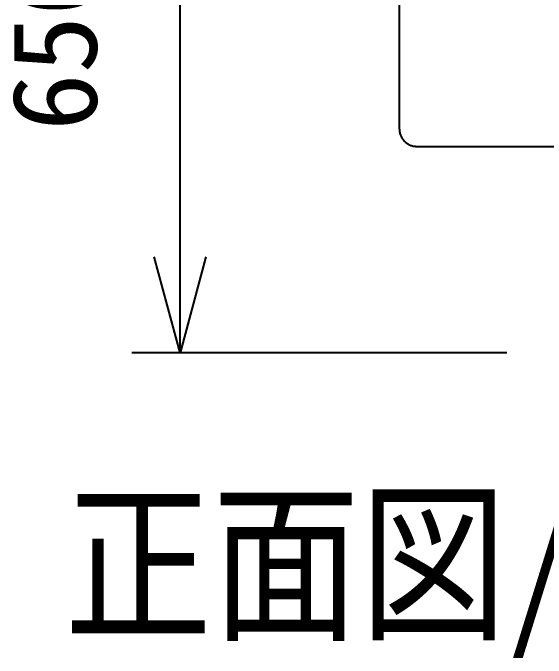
# Model space of a CAD drawing. Units: millimetres at full size. Extents: x -2744 to 2564, y -1956 to 1957.
# Drawn here: x 17 to 477, y -1949 to -1391 of the extents above; entities that cross this region are included whole.
import ezdxf
from ezdxf.enums import TextEntityAlignment as Align

# ---------------------------------------------------------------- set-up
doc = ezdxf.new("R2010")
doc.units = ezdxf.units.MM
doc.header["$LTSCALE"] = 7
doc.linetypes.add('USER2', pattern=[50.8, 31.75, -6.35, 6.35, -6.35])
doc.layers.add('0-0_0', color=7, linetype='Continuous')
doc.layers.add('0-1_LY_1', color=7, linetype='Continuous')
doc.styles.add('ＭＳ ゴシック', font='')
doc.styles.get('ＭＳ ゴシック').set_extended_font_data('MS Gothic')

# ---------------------------------------------------------------- blocks, each defined once
blk = doc.blocks.new('_OPEN30')
at = {"layer": '0-0_0'}
blk.add_line((0, 0), (-1, 0), dxfattribs=at)
blk.add_lwpolyline([(-1, 0.26795), (0, 0), (-1, -0.26795)], dxfattribs=at)
blk = doc.blocks.new('D3')
at = {"layer": '0-0_0'}
for p, q in [((-6982.64, 2569.137), (-6982.64, 3219.137)), ((-6700.324, 2569.137), (-7024.331, 2569.137))]:
    blk.add_line(p, q, dxfattribs=at)
at = {"layer": '0-0_0', "xscale": 83.1, "yscale": 83.1, "rotation": 270}
blk.add_blockref('_OPEN30', (-6982.64, 2569.137), dxfattribs=at)
at = {"layer": '0-0_0', "style": 'ＭＳ ゴシック'}
blk.add_text('650', height=73.31, rotation=90, dxfattribs=at).set_placement((-7032.64, 2760.943), align=Align.BOTTOM_LEFT)

msp = doc.modelspace()

# ---------------------------------------------------------------- linework, layer by layer
at = {"layer": '0-1_LY_1', "linetype": 'USER2'}
for p, q in [((350.669, -1491.763), (350.669, -1170.897)), ((365.669, -1506.763), (687.407, -1506.763))]:
    msp.add_line(p, q, dxfattribs=at)
msp.add_arc((365.669, -1491.763), 15, 180, 270, dxfattribs=at)

# ---------------------------------------------------------------- block references
at = {"layer": '0-1_LY_1'}
msp.add_blockref('D3', (7143.732, -4254.399), dxfattribs=at)

# ---------------------------------------------------------------- texts
at = {"layer": '0-1_LY_1', "style": 'ＭＳ ゴシック', "width": 0.85}
msp.add_text('正面図/', height=110, dxfattribs=at).set_placement((61.237, -1955.168), align=Align.BOTTOM_LEFT)

doc.saveas('drawing.dxf')
